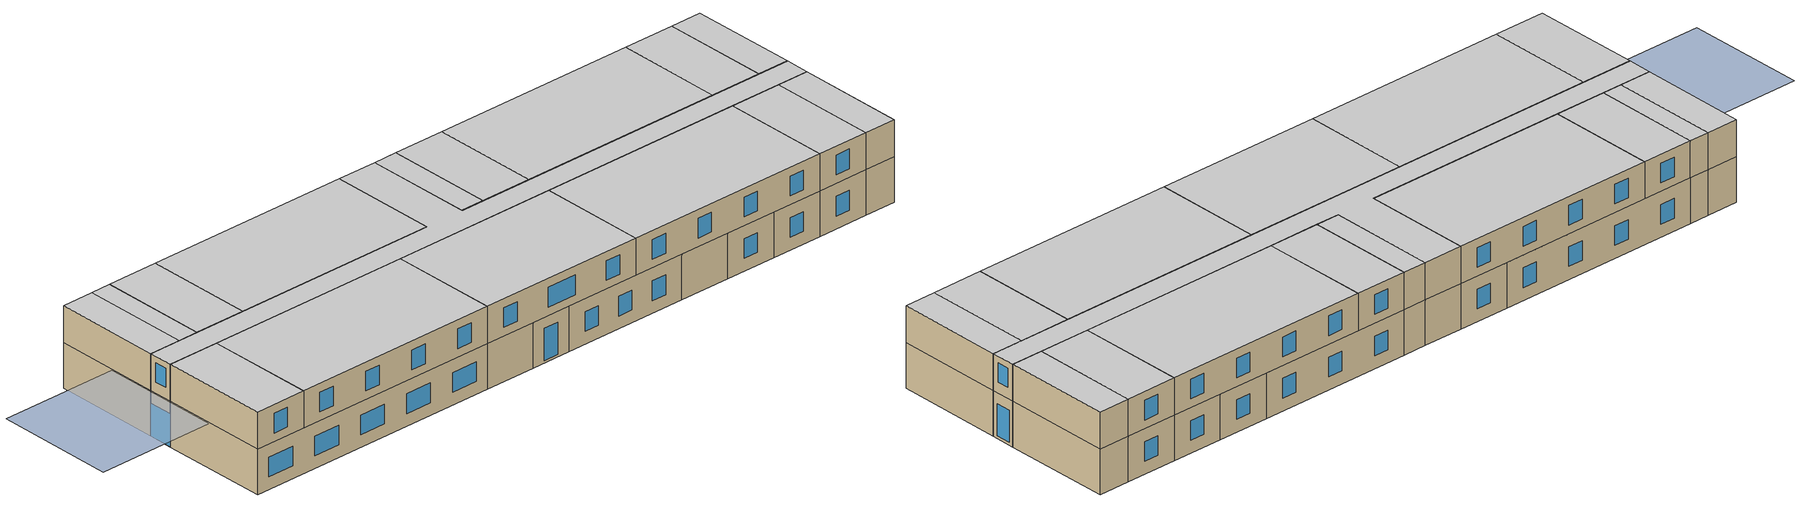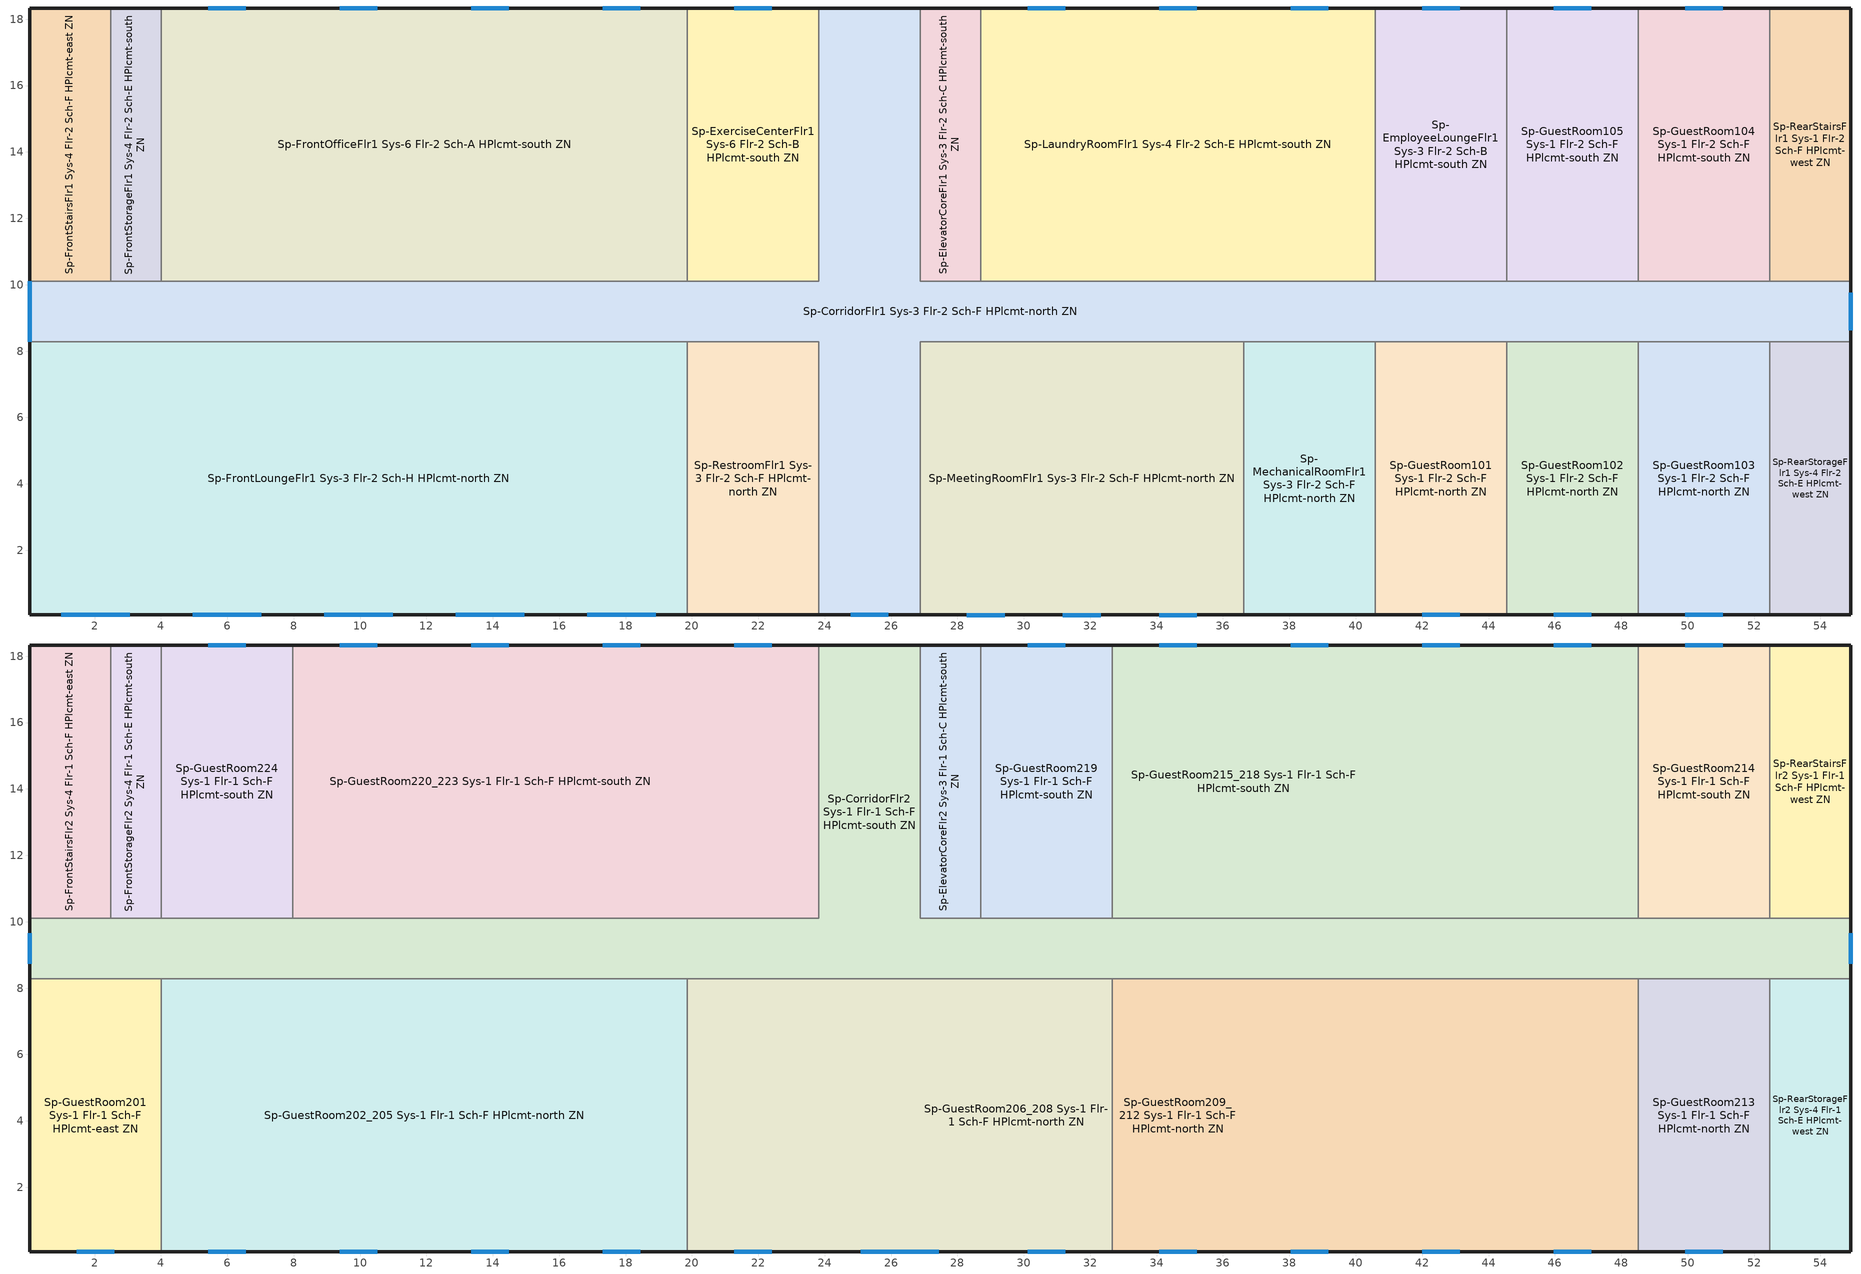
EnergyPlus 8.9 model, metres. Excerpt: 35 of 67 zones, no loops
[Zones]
Sp-CorridorFlr1 Sys-3 Flr-2 Sch-F HPlcmt-north ZN
 floor ground (Customized opaque construction {3209ad12-2013-4076-abdb-4ca2dd0041d0} to conductance of 0.757): 26.87,18.34 26.87,10.11 54.91,10.11 54.91,8.28 26.87,8.28 26.87,0.05 23.82,0.05 23.82,8.28 0.05,8.28 0.05,10.11 23.82,10.11 23.82,18.34 z0
 wall outside (Customized opaque construction {e6e2df6b-4ef9-4d29-8b31-d1e53eb258e2} to conductance of 0.247): 26.87,18.34 23.82,18.34 / 0.05,10.11 0.05,8.28 / 23.82,0.05 26.87,0.05 / 54.91,8.28 54.91,10.11 z0:3.35
 wall to Sp-RearStairsFlr1 Sys-1 Flr-2 Sch-F HPlcmt-west ZN (Typical Interior Wall): 54.91,10.11 52.47,10.11 z0:3.35
 wall to Sp-ExerciseCenterFlr1 Sys-6 Flr-2 Sch-B HPlcmt-south ZN (Typical Interior Wall): 23.82,18.34 23.82,10.11 19.86,10.11 z0:3.35
 wall to Sp-FrontOfficeFlr1 Sys-6 Flr-2 Sch-A HPlcmt-south ZN (Typical Interior Wall): 19.86,10.11 4.01,10.11 z0:3.35
 wall to Sp-FrontStorageFlr1 Sys-4 Flr-2 Sch-E HPlcmt-south ZN (Typical Interior Wall): 4.01,10.11 2.49,10.11 z0:3.35
 wall to Sp-FrontStairsFlr1 Sys-4 Flr-2 Sch-F HPlcmt-east ZN (Typical Interior Wall): 2.49,10.11 0.05,10.11 z0:3.35
 wall to Sp-FrontLoungeFlr1 Sys-3 Flr-2 Sch-H HPlcmt-north ZN (Typical Interior Wall): 0.05,8.28 19.86,8.28 z0:3.35
 wall to Sp-RestroomFlr1 Sys-3 Flr-2 Sch-F HPlcmt-north ZN (Typical Interior Wall): 19.86,8.28 23.82,8.28 23.82,0.05 z0:3.35
 wall to Sp-MeetingRoomFlr1 Sys-3 Flr-2 Sch-F HPlcmt-north ZN (Typical Interior Wall): 26.87,0.05 26.87,8.28 36.62,8.28 z0:3.35
 wall to Sp-MechanicalRoomFlr1 Sys-3 Flr-2 Sch-F HPlcmt-north ZN (Typical Interior Wall): 36.62,8.28 40.59,8.28 z0:3.35
 wall to Sp-GuestRoom101 Sys-1 Flr-2 Sch-F HPlcmt-north ZN (Typical Interior Wall): 40.59,8.28 44.55,8.28 z0:3.35
 wall to Sp-GuestRoom102 Sys-1 Flr-2 Sch-F HPlcmt-north ZN (Typical Interior Wall): 44.55,8.28 48.51,8.28 z0:3.35
 wall to Sp-GuestRoom103 Sys-1 Flr-2 Sch-F HPlcmt-north ZN (Typical Interior Wall): 48.51,8.28 52.47,8.28 z0:3.35
 wall to Sp-RearStorageFlr1 Sys-4 Flr-2 Sch-E HPlcmt-west ZN (Typical Interior Wall): 52.47,8.28 54.91,8.28 z0:3.35
 wall to Sp-GuestRoom104 Sys-1 Flr-2 Sch-F HPlcmt-south ZN (Typical Interior Wall): 52.47,10.11 48.51,10.11 z0:3.35
 wall to Sp-GuestRoom105 Sys-1 Flr-2 Sch-F HPlcmt-south ZN (Typical Interior Wall): 48.51,10.11 44.55,10.11 z0:3.35
 wall to Sp-EmployeeLoungeFlr1 Sys-3 Flr-2 Sch-B HPlcmt-south ZN (Typical Interior Wall): 44.55,10.11 40.59,10.11 z0:3.35
 wall to Sp-LaundryRoomFlr1 Sys-4 Flr-2 Sch-E HPlcmt-south ZN (Typical Interior Wall): 40.59,10.11 28.7,10.11 z0:3.35
 wall to Sp-ElevatorCoreFlr1 Sys-3 Flr-2 Sch-C HPlcmt-south ZN (Typical Interior Wall): 28.7,10.11 26.87,10.11 26.87,18.34 z0:3.35
 window (Customized Fenestration: cond=0.220 tvis=0.220 tsol=0.232): 0.05,10.11 0.05,8.28 z0:2.44; 24.78,0.05 25.92,0.05 / 54.91,8.62 54.91,9.76 z0.19:2.55
Sp-ElevatorCoreFlr1 Sys-3 Flr-2 Sch-C HPlcmt-south ZN
 floor ground (Customized opaque construction {3209ad12-2013-4076-abdb-4ca2dd0041d0} to conductance of 0.757): 28.7,18.34 28.7,10.11 26.87,10.11 26.87,18.34 z0
 wall outside (Customized opaque construction {e6e2df6b-4ef9-4d29-8b31-d1e53eb258e2} to conductance of 0.247): 28.7,18.34 26.87,18.34 z0:3.35
 wall to Sp-LaundryRoomFlr1 Sys-4 Flr-2 Sch-E HPlcmt-south ZN (Typical Interior Wall): 28.7,10.11 28.7,18.34 z0:3.35
Sp-EmployeeLoungeFlr1 Sys-3 Flr-2 Sch-B HPlcmt-south ZN
 floor ground (Customized opaque construction {3209ad12-2013-4076-abdb-4ca2dd0041d0} to conductance of 0.757): 44.55,18.34 44.55,10.11 40.59,10.11 40.59,18.34 z0
 wall outside (Customized opaque construction {e6e2df6b-4ef9-4d29-8b31-d1e53eb258e2} to conductance of 0.247): 44.55,18.34 40.59,18.34 z0:3.35
 wall to Sp-GuestRoom105 Sys-1 Flr-2 Sch-F HPlcmt-south ZN (Typical Interior Wall): 44.55,10.11 44.55,18.34 z0:3.35
 wall to Sp-LaundryRoomFlr1 Sys-4 Flr-2 Sch-E HPlcmt-south ZN (Typical Interior Wall): 40.59,18.34 40.59,10.11 z0:3.35
 window (Customized Fenestration: cond=0.220 tvis=0.220 tsol=0.232): 43.14,18.34 42,18.34 z0.95:2.4
Sp-ExerciseCenterFlr1 Sys-6 Flr-2 Sch-B HPlcmt-south ZN
 floor ground (Customized opaque construction {3209ad12-2013-4076-abdb-4ca2dd0041d0} to conductance of 0.757): 23.82,18.34 23.82,10.11 19.86,10.11 19.86,18.34 z0
 wall outside (Customized opaque construction {e6e2df6b-4ef9-4d29-8b31-d1e53eb258e2} to conductance of 0.247): 23.82,18.34 19.86,18.34 z0:3.35
 wall to Sp-FrontOfficeFlr1 Sys-6 Flr-2 Sch-A HPlcmt-south ZN (Typical Interior Wall): 19.86,18.34 19.86,10.11 z0:3.35
 window (Customized Fenestration: cond=0.220 tvis=0.220 tsol=0.232): 22.41,18.34 21.27,18.34 z0.95:2.4
Sp-FrontLoungeFlr1 Sys-3 Flr-2 Sch-H HPlcmt-north ZN
 floor ground (Customized opaque construction {3209ad12-2013-4076-abdb-4ca2dd0041d0} to conductance of 0.757): 19.86,8.28 19.86,0.05 0.05,0.05 0.05,8.28 z0
 wall outside (Customized opaque construction {e6e2df6b-4ef9-4d29-8b31-d1e53eb258e2} to conductance of 0.247): 0.05,8.28 0.05,0.05 19.86,0.05 z0:3.35
 wall to Sp-RestroomFlr1 Sys-3 Flr-2 Sch-F HPlcmt-north ZN (Typical Interior Wall): 19.86,0.05 19.86,8.28 z0:3.35
 window (Customized Fenestration: cond=0.220 tvis=0.220 tsol=0.232): 1,0.05 3.06,0.05 / 4.97,0.05 7.02,0.05 / 8.93,0.05 10.98,0.05 / 12.89,0.05 14.94,0.05 / 16.85,0.05 18.91,0.05 z0.95:2.4
Sp-FrontOfficeFlr1 Sys-6 Flr-2 Sch-A HPlcmt-south ZN
 floor ground (Customized opaque construction {3209ad12-2013-4076-abdb-4ca2dd0041d0} to conductance of 0.757): 19.86,18.34 19.86,10.11 4.01,10.11 4.01,18.34 z0
 wall outside (Customized opaque construction {e6e2df6b-4ef9-4d29-8b31-d1e53eb258e2} to conductance of 0.247): 19.86,18.34 4.01,18.34 z0:3.35
 wall to Sp-FrontStorageFlr1 Sys-4 Flr-2 Sch-E HPlcmt-south ZN (Typical Interior Wall): 4.01,18.34 4.01,10.11 z0:3.35
 window (Customized Fenestration: cond=0.220 tvis=0.220 tsol=0.232): 18.45,18.34 17.31,18.34 / 14.49,18.34 13.35,18.34 / 10.52,18.34 9.39,18.34 / 6.56,18.34 5.42,18.34 z0.95:2.4
Sp-FrontStairsFlr1 Sys-4 Flr-2 Sch-F HPlcmt-east ZN
 floor ground (Customized opaque construction {3209ad12-2013-4076-abdb-4ca2dd0041d0} to conductance of 0.757): 2.49,18.34 2.49,10.11 0.05,10.11 0.05,18.34 z0
 wall outside (Customized opaque construction {e6e2df6b-4ef9-4d29-8b31-d1e53eb258e2} to conductance of 0.247): 2.49,18.34 0.05,18.34 0.05,10.11 z0:3.35
 wall to Sp-FrontStorageFlr1 Sys-4 Flr-2 Sch-E HPlcmt-south ZN (Typical Interior Wall): 2.49,10.11 2.49,18.34 z0:3.35
Sp-FrontStorageFlr1 Sys-4 Flr-2 Sch-E HPlcmt-south ZN
 floor ground (Customized opaque construction {3209ad12-2013-4076-abdb-4ca2dd0041d0} to conductance of 0.757): 4.01,18.34 4.01,10.11 2.49,10.11 2.49,18.34 z0
 wall outside (Customized opaque construction {e6e2df6b-4ef9-4d29-8b31-d1e53eb258e2} to conductance of 0.247): 4.01,18.34 2.49,18.34 z0:3.35
Sp-GuestRoom101 Sys-1 Flr-2 Sch-F HPlcmt-north ZN
 floor ground (Customized opaque construction {3209ad12-2013-4076-abdb-4ca2dd0041d0} to conductance of 0.757): 44.55,8.28 44.55,0.05 40.59,0.05 40.59,8.28 z0
 wall outside (Customized opaque construction {e6e2df6b-4ef9-4d29-8b31-d1e53eb258e2} to conductance of 0.247): 40.59,0.05 44.55,0.05 z0:3.35
 wall to Sp-MechanicalRoomFlr1 Sys-3 Flr-2 Sch-F HPlcmt-north ZN (Typical Interior Wall): 40.59,8.28 40.59,0.05 z0:3.35
 wall to Sp-GuestRoom102 Sys-1 Flr-2 Sch-F HPlcmt-north ZN (Typical Interior Wall): 44.55,0.05 44.55,8.28 z0:3.35
 window (Customized Fenestration: cond=0.220 tvis=0.220 tsol=0.232): 42,0.05 43.14,0.05 z0.95:2.4
Sp-GuestRoom102 Sys-1 Flr-2 Sch-F HPlcmt-north ZN
 floor ground (Customized opaque construction {3209ad12-2013-4076-abdb-4ca2dd0041d0} to conductance of 0.757): 48.51,8.28 48.51,0.05 44.55,0.05 44.55,8.28 z0
 wall outside (Customized opaque construction {e6e2df6b-4ef9-4d29-8b31-d1e53eb258e2} to conductance of 0.247): 44.55,0.05 48.51,0.05 z0:3.35
 wall to Sp-GuestRoom103 Sys-1 Flr-2 Sch-F HPlcmt-north ZN (Typical Interior Wall): 48.51,0.05 48.51,8.28 z0:3.35
 window (Customized Fenestration: cond=0.220 tvis=0.220 tsol=0.232): 45.96,0.05 47.1,0.05 z0.95:2.4
Sp-GuestRoom103 Sys-1 Flr-2 Sch-F HPlcmt-north ZN
 floor ground (Customized opaque construction {3209ad12-2013-4076-abdb-4ca2dd0041d0} to conductance of 0.757): 52.47,8.28 52.47,0.05 48.51,0.05 48.51,8.28 z0
 wall outside (Customized opaque construction {e6e2df6b-4ef9-4d29-8b31-d1e53eb258e2} to conductance of 0.247): 48.51,0.05 52.47,0.05 z0:3.35
 wall to Sp-RearStorageFlr1 Sys-4 Flr-2 Sch-E HPlcmt-west ZN (Typical Interior Wall): 52.47,0.05 52.47,8.28 z0:3.35
 window (Customized Fenestration: cond=0.220 tvis=0.220 tsol=0.232): 49.92,0.05 51.06,0.05 z0.95:2.4
Sp-GuestRoom104 Sys-1 Flr-2 Sch-F HPlcmt-south ZN
 floor ground (Customized opaque construction {3209ad12-2013-4076-abdb-4ca2dd0041d0} to conductance of 0.757): 52.47,18.34 52.47,10.11 48.51,10.11 48.51,18.34 z0
 wall outside (Customized opaque construction {e6e2df6b-4ef9-4d29-8b31-d1e53eb258e2} to conductance of 0.247): 52.47,18.34 48.51,18.34 z0:3.35
 wall to Sp-RearStairsFlr1 Sys-1 Flr-2 Sch-F HPlcmt-west ZN (Typical Interior Wall): 52.47,10.11 52.47,18.34 z0:3.35
 wall to Sp-GuestRoom105 Sys-1 Flr-2 Sch-F HPlcmt-south ZN (Typical Interior Wall): 48.51,18.34 48.51,10.11 z0:3.35
 window (Customized Fenestration: cond=0.220 tvis=0.220 tsol=0.232): 51.06,18.34 49.92,18.34 z0.95:2.4
Sp-GuestRoom105 Sys-1 Flr-2 Sch-F HPlcmt-south ZN
 floor ground (Customized opaque construction {3209ad12-2013-4076-abdb-4ca2dd0041d0} to conductance of 0.757): 48.51,18.34 48.51,10.11 44.55,10.11 44.55,18.34 z0
 wall outside (Customized opaque construction {e6e2df6b-4ef9-4d29-8b31-d1e53eb258e2} to conductance of 0.247): 48.51,18.34 44.55,18.34 z0:3.35
 window (Customized Fenestration: cond=0.220 tvis=0.220 tsol=0.232): 47.1,18.34 45.96,18.34 z0.95:2.4
Sp-LaundryRoomFlr1 Sys-4 Flr-2 Sch-E HPlcmt-south ZN
 floor ground (Customized opaque construction {3209ad12-2013-4076-abdb-4ca2dd0041d0} to conductance of 0.757): 40.59,18.34 40.59,10.11 28.7,10.11 28.7,18.34 z0
 wall outside (Customized opaque construction {e6e2df6b-4ef9-4d29-8b31-d1e53eb258e2} to conductance of 0.247): 40.59,18.34 28.7,18.34 z0:3.35
 window (Customized Fenestration: cond=0.220 tvis=0.220 tsol=0.232): 39.18,18.34 38.04,18.34 / 35.21,18.34 34.07,18.34 / 31.25,18.34 30.11,18.34 z0.95:2.4
Sp-MechanicalRoomFlr1 Sys-3 Flr-2 Sch-F HPlcmt-north ZN
 floor ground (Customized opaque construction {3209ad12-2013-4076-abdb-4ca2dd0041d0} to conductance of 0.757): 40.59,8.28 40.59,0.05 36.62,0.05 36.62,8.28 z0
 wall outside (Customized opaque construction {e6e2df6b-4ef9-4d29-8b31-d1e53eb258e2} to conductance of 0.247): 36.62,0.05 40.59,0.05 z0:3.35
 wall to Sp-MeetingRoomFlr1 Sys-3 Flr-2 Sch-F HPlcmt-north ZN (Typical Interior Wall): 36.62,8.28 36.62,0.05 z0:3.35
Sp-MeetingRoomFlr1 Sys-3 Flr-2 Sch-F HPlcmt-north ZN
 floor ground (Customized opaque construction {3209ad12-2013-4076-abdb-4ca2dd0041d0} to conductance of 0.757): 36.62,8.28 36.62,0.05 26.87,0.05 26.87,8.28 z0
 wall outside (Customized opaque construction {e6e2df6b-4ef9-4d29-8b31-d1e53eb258e2} to conductance of 0.247): 26.87,0.05 36.62,0.05 z0:3.35
 window (Customized Fenestration: cond=0.220 tvis=0.220 tsol=0.232): 28.28,0.05 29.42,0.05 / 34.07,0.05 35.21,0.05 / 31.18,0.05 32.32,0.05 z0.95:2.4
Sp-RearStairsFlr1 Sys-1 Flr-2 Sch-F HPlcmt-west ZN
 floor ground (Customized opaque construction {3209ad12-2013-4076-abdb-4ca2dd0041d0} to conductance of 0.757): 54.91,18.34 54.91,10.11 52.47,10.11 52.47,18.34 z0
 wall outside (Customized opaque construction {e6e2df6b-4ef9-4d29-8b31-d1e53eb258e2} to conductance of 0.247): 54.91,10.11 54.91,18.34 52.47,18.34 z0:3.35
Sp-RearStorageFlr1 Sys-4 Flr-2 Sch-E HPlcmt-west ZN
 floor ground (Customized opaque construction {3209ad12-2013-4076-abdb-4ca2dd0041d0} to conductance of 0.757): 54.91,8.28 54.91,0.05 52.47,0.05 52.47,8.28 z0
 wall outside (Customized opaque construction {e6e2df6b-4ef9-4d29-8b31-d1e53eb258e2} to conductance of 0.247): 52.47,0.05 54.91,0.05 54.91,8.28 z0:3.35
Sp-RestroomFlr1 Sys-3 Flr-2 Sch-F HPlcmt-north ZN
 floor ground (Customized opaque construction {3209ad12-2013-4076-abdb-4ca2dd0041d0} to conductance of 0.757): 23.82,8.28 23.82,0.05 19.86,0.05 19.86,8.28 z0
 wall outside (Customized opaque construction {e6e2df6b-4ef9-4d29-8b31-d1e53eb258e2} to conductance of 0.247): 19.86,0.05 23.82,0.05 z0:3.35
Sp-CorridorFlr2 Sys-1 Flr-1 Sch-F HPlcmt-south ZN
 floor to Sp-CorridorFlr1 Sys-3 Flr-2 Sch-F HPlcmt-north ZN (Typical Interior Floor): 26.87,18.34 26.87,10.11 54.91,10.11 54.91,8.28 0.05,8.28 0.05,10.11 23.82,10.11 23.82,18.34 z3.35
 wall outside (Customized opaque construction {e6e2df6b-4ef9-4d29-8b31-d1e53eb258e2} to conductance of 0.247): 0.05,10.11 0.05,8.28 / 54.91,8.28 54.91,10.11 / 26.87,18.34 23.82,18.34 z3.35:6.1
 wall to Sp-RearStairsFlr2 Sys-1 Flr-1 Sch-F HPlcmt-west ZN (Typical Interior Wall): 54.91,10.11 52.47,10.11 z3.35:6.1
 wall to Sp-GuestRoom220_223 Sys-1 Flr-1 Sch-F HPlcmt-south ZN (Typical Interior Wall): 23.82,18.34 23.82,10.11 7.97,10.11 z3.35:6.1
 wall to Sp-GuestRoom224 Sys-1 Flr-1 Sch-F HPlcmt-south ZN (Typical Interior Wall): 7.97,10.11 4.01,10.11 z3.35:6.1
 wall to Sp-FrontStorageFlr2 Sys-4 Flr-1 Sch-E HPlcmt-south ZN (Typical Interior Wall): 4.01,10.11 2.49,10.11 z3.35:6.1
 wall to Sp-FrontStairsFlr2 Sys-4 Flr-1 Sch-F HPlcmt-east ZN (Typical Interior Wall): 2.49,10.11 0.05,10.11 z3.35:6.1
 wall to Sp-GuestRoom201 Sys-1 Flr-1 Sch-F HPlcmt-east ZN (Typical Interior Wall): 0.05,8.28 4.01,8.28 z3.35:6.1
 wall to Sp-GuestRoom202_205 Sys-1 Flr-1 Sch-F HPlcmt-north ZN (Typical Interior Wall): 4.01,8.28 19.86,8.28 z3.35:6.1
 wall to Sp-GuestRoom206_208 Sys-1 Flr-1 Sch-F HPlcmt-north ZN (Typical Interior Wall): 19.86,8.28 32.66,8.28 z3.35:6.1
 wall to Sp-GuestRoom209_212 Sys-1 Flr-1 Sch-F HPlcmt-north ZN (Typical Interior Wall): 32.66,8.28 48.51,8.28 z3.35:6.1
 wall to Sp-GuestRoom213 Sys-1 Flr-1 Sch-F HPlcmt-north ZN (Typical Interior Wall): 48.51,8.28 52.47,8.28 z3.35:6.1
 wall to Sp-RearStorageFlr2 Sys-4 Flr-1 Sch-E HPlcmt-west ZN (Typical Interior Wall): 52.47,8.28 54.91,8.28 z3.35:6.1
 wall to Sp-GuestRoom214 Sys-1 Flr-1 Sch-F HPlcmt-south ZN (Typical Interior Wall): 52.47,10.11 48.51,10.11 z3.35:6.1
 wall to Sp-GuestRoom215_218 Sys-1 Flr-1 Sch-F HPlcmt-south ZN (Typical Interior Wall): 48.51,10.11 32.66,10.11 z3.35:6.1
 wall to Sp-GuestRoom219 Sys-1 Flr-1 Sch-F HPlcmt-south ZN (Typical Interior Wall): 32.66,10.11 28.7,10.11 z3.35:6.1
 wall to Sp-ElevatorCoreFlr2 Sys-3 Flr-1 Sch-C HPlcmt-south ZN (Typical Interior Wall): 28.7,10.11 26.87,10.11 26.87,18.34 z3.35:6.1
 window (Customized Fenestration: cond=0.220 tvis=0.220 tsol=0.232): 0.05,9.66 0.05,8.73 / 54.91,8.73 54.91,9.66 z4.19:5.61
 ceiling to Sp-CorridorFlr3 Sys-1 Flr-4 Sch-F HPlcmt-south ZN (Typical Interior Ceiling): 54.91,8.28 54.91,10.11 26.87,10.11 26.87,18.34 23.82,18.34 23.82,10.11 0.05,10.11 0.05,8.28 z6.1
Sp-ElevatorCoreFlr2 Sys-3 Flr-1 Sch-C HPlcmt-south ZN
 floor to Sp-ElevatorCoreFlr1 Sys-3 Flr-2 Sch-C HPlcmt-south ZN (Typical Interior Floor): 28.7,18.34 28.7,10.11 26.87,10.11 26.87,18.34 z3.35
 wall outside (Customized opaque construction {e6e2df6b-4ef9-4d29-8b31-d1e53eb258e2} to conductance of 0.247): 28.7,18.34 26.87,18.34 z3.35:6.1
 wall to Sp-GuestRoom219 Sys-1 Flr-1 Sch-F HPlcmt-south ZN (Typical Interior Wall): 28.7,10.11 28.7,18.34 z3.35:6.1
 ceiling to Sp-ElevatorCoreFlr3 Sys-3 Flr-4 Sch-C HPlcmt-south ZN (Typical Interior Ceiling): 28.7,10.11 28.7,18.34 26.87,18.34 26.87,10.11 z6.1
Sp-FrontStairsFlr2 Sys-4 Flr-1 Sch-F HPlcmt-east ZN
 floor to Sp-FrontStairsFlr1 Sys-4 Flr-2 Sch-F HPlcmt-east ZN (Typical Interior Floor): 2.49,18.34 2.49,10.11 0.05,10.11 0.05,18.34 z3.35
 wall outside (Customized opaque construction {e6e2df6b-4ef9-4d29-8b31-d1e53eb258e2} to conductance of 0.247): 2.49,18.34 0.05,18.34 0.05,10.11 z3.35:6.1
 wall to Sp-FrontStorageFlr2 Sys-4 Flr-1 Sch-E HPlcmt-south ZN (Typical Interior Wall): 2.49,10.11 2.49,18.34 z3.35:6.1
 ceiling to Sp-FrontStairsFlr3 Sys-4 Flr-4 Sch-F HPlcmt-east ZN (Typical Interior Ceiling): 2.49,10.11 2.49,18.34 0.05,18.34 0.05,10.11 z6.1
Sp-FrontStorageFlr2 Sys-4 Flr-1 Sch-E HPlcmt-south ZN
 floor to Sp-FrontStorageFlr1 Sys-4 Flr-2 Sch-E HPlcmt-south ZN (Typical Interior Floor): 4.01,18.34 4.01,10.11 2.49,10.11 2.49,18.34 z3.35
 wall outside (Customized opaque construction {e6e2df6b-4ef9-4d29-8b31-d1e53eb258e2} to conductance of 0.247): 4.01,18.34 2.49,18.34 z3.35:6.1
 wall to Sp-GuestRoom224 Sys-1 Flr-1 Sch-F HPlcmt-south ZN (Typical Interior Wall): 4.01,10.11 4.01,18.34 z3.35:6.1
 ceiling to Sp-FrontStorageFlr3 Sys-4 Flr-4 Sch-E HPlcmt-south ZN (Typical Interior Ceiling): 4.01,10.11 4.01,18.34 2.49,18.34 2.49,10.11 z6.1
Sp-GuestRoom201 Sys-1 Flr-1 Sch-F HPlcmt-east ZN
 floor to Sp-FrontLoungeFlr1 Sys-3 Flr-2 Sch-H HPlcmt-north ZN (Typical Interior Floor): 4.01,8.28 4.01,0.05 0.05,0.05 0.05,8.28 z3.35
 wall outside (Customized opaque construction {e6e2df6b-4ef9-4d29-8b31-d1e53eb258e2} to conductance of 0.247): 0.05,8.28 0.05,0.05 4.01,0.05 z3.35:6.1
 wall to Sp-GuestRoom202_205 Sys-1 Flr-1 Sch-F HPlcmt-north ZN (Typical Interior Wall): 4.01,0.05 4.01,8.28 z3.35:6.1
 window (Customized Fenestration: cond=0.220 tvis=0.220 tsol=0.232): 1.46,0.05 2.6,0.05 z4:5.45
 ceiling to Sp-GuestRoom301 Sys-1 Flr-4 Sch-F HPlcmt-east ZN (Typical Interior Ceiling): 4.01,0.05 4.01,8.28 0.05,8.28 0.05,0.05 z6.1
Sp-GuestRoom202_205 Sys-1 Flr-1 Sch-F HPlcmt-north ZN
 floor to Sp-FrontLoungeFlr1 Sys-3 Flr-2 Sch-H HPlcmt-north ZN (Typical Interior Floor): 19.86,8.28 19.86,0.05 4.01,0.05 4.01,8.28 z3.35
 wall outside (Customized opaque construction {e6e2df6b-4ef9-4d29-8b31-d1e53eb258e2} to conductance of 0.247): 4.01,0.05 19.86,0.05 z3.35:6.1
 wall to Sp-GuestRoom206_208 Sys-1 Flr-1 Sch-F HPlcmt-north ZN (Typical Interior Wall): 19.86,0.05 19.86,8.28 z3.35:6.1
 window (Customized Fenestration: cond=0.220 tvis=0.220 tsol=0.232): 5.42,0.05 6.56,0.05 / 9.39,0.05 10.52,0.05 / 13.35,0.05 14.49,0.05 / 17.31,0.05 18.45,0.05 z4:5.45
 ceiling to Sp-GuestRoom302_305 Sys-1 Flr-4 Sch-F HPlcmt-north ZN (Typical Interior Ceiling): 19.86,0.05 19.86,8.28 4.01,8.28 4.01,0.05 z6.1
Sp-GuestRoom206_208 Sys-1 Flr-1 Sch-F HPlcmt-north ZN
 floor to Sp-CorridorFlr1 Sys-3 Flr-2 Sch-F HPlcmt-north ZN (Typical Interior Floor): 26.87,8.28 26.87,0.05 23.82,0.05 23.82,8.28 z3.35
 floor to Sp-RestroomFlr1 Sys-3 Flr-2 Sch-F HPlcmt-north ZN (Typical Interior Floor): 23.82,8.28 23.82,0.05 19.86,0.05 19.86,8.28 z3.35
 floor to Sp-MeetingRoomFlr1 Sys-3 Flr-2 Sch-F HPlcmt-north ZN (Typical Interior Floor): 32.66,8.28 32.66,0.05 26.87,0.05 26.87,8.28 z3.35
 wall outside (Customized opaque construction {e6e2df6b-4ef9-4d29-8b31-d1e53eb258e2} to conductance of 0.247): 19.86,0.05 32.66,0.05 z3.35:6.1
 wall to Sp-GuestRoom209_212 Sys-1 Flr-1 Sch-F HPlcmt-north ZN (Typical Interior Wall): 32.66,0.05 32.66,8.28 z3.35:6.1
 window (Customized Fenestration: cond=0.220 tvis=0.220 tsol=0.232): 21.27,0.05 22.41,0.05 / 25.08,0.05 27.44,0.05 / 30.11,0.05 31.25,0.05 z4:5.45
 ceiling to Sp-GuestRoom306_308 Sys-1 Flr-4 Sch-F HPlcmt-north ZN (Typical Interior Ceiling): 32.66,0.05 32.66,8.28 19.86,8.28 19.86,0.05 z6.1
Sp-GuestRoom209_212 Sys-1 Flr-1 Sch-F HPlcmt-north ZN
 floor to Sp-MeetingRoomFlr1 Sys-3 Flr-2 Sch-F HPlcmt-north ZN (Typical Interior Floor): 36.62,8.28 36.62,0.05 32.66,0.05 32.66,8.28 z3.35
 floor to Sp-MechanicalRoomFlr1 Sys-3 Flr-2 Sch-F HPlcmt-north ZN (Typical Interior Floor): 40.59,8.28 40.59,0.05 36.62,0.05 36.62,8.28 z3.35
 floor to Sp-GuestRoom101 Sys-1 Flr-2 Sch-F HPlcmt-north ZN (Typical Interior Floor): 44.55,8.28 44.55,0.05 40.59,0.05 40.59,8.28 z3.35
 floor to Sp-GuestRoom102 Sys-1 Flr-2 Sch-F HPlcmt-north ZN (Typical Interior Floor): 48.51,8.28 48.51,0.05 44.55,0.05 44.55,8.28 z3.35
 wall outside (Customized opaque construction {e6e2df6b-4ef9-4d29-8b31-d1e53eb258e2} to conductance of 0.247): 32.66,0.05 48.51,0.05 z3.35:6.1
 wall to Sp-GuestRoom213 Sys-1 Flr-1 Sch-F HPlcmt-north ZN (Typical Interior Wall): 48.51,0.05 48.51,8.28 z3.35:6.1
 window (Customized Fenestration: cond=0.220 tvis=0.220 tsol=0.232): 34.07,0.05 35.21,0.05 / 38.04,0.05 39.18,0.05 / 42,0.05 43.14,0.05 / 45.96,0.05 47.1,0.05 z4:5.45
 ceiling to Sp-GuestRoom309_312 Sys-1 Flr-4 Sch-F HPlcmt-north ZN (Typical Interior Ceiling): 48.51,0.05 48.51,8.28 32.66,8.28 32.66,0.05 z6.1
Sp-GuestRoom213 Sys-1 Flr-1 Sch-F HPlcmt-north ZN
 floor to Sp-GuestRoom103 Sys-1 Flr-2 Sch-F HPlcmt-north ZN (Typical Interior Floor): 52.47,8.28 52.47,0.05 48.51,0.05 48.51,8.28 z3.35
 wall outside (Customized opaque construction {e6e2df6b-4ef9-4d29-8b31-d1e53eb258e2} to conductance of 0.247): 48.51,0.05 52.47,0.05 z3.35:6.1
 wall to Sp-RearStorageFlr2 Sys-4 Flr-1 Sch-E HPlcmt-west ZN (Typical Interior Wall): 52.47,0.05 52.47,8.28 z3.35:6.1
 window (Customized Fenestration: cond=0.220 tvis=0.220 tsol=0.232): 49.92,0.05 51.06,0.05 z4:5.45
 ceiling to Sp-GuestRoom313 Sys-1 Flr-4 Sch-F HPlcmt-north ZN (Typical Interior Ceiling): 52.47,0.05 52.47,8.28 48.51,8.28 48.51,0.05 z6.1
Sp-GuestRoom214 Sys-1 Flr-1 Sch-F HPlcmt-south ZN
 floor to Sp-GuestRoom104 Sys-1 Flr-2 Sch-F HPlcmt-south ZN (Typical Interior Floor): 52.47,18.34 52.47,10.11 48.51,10.11 48.51,18.34 z3.35
 wall outside (Customized opaque construction {e6e2df6b-4ef9-4d29-8b31-d1e53eb258e2} to conductance of 0.247): 52.47,18.34 48.51,18.34 z3.35:6.1
 wall to Sp-RearStairsFlr2 Sys-1 Flr-1 Sch-F HPlcmt-west ZN (Typical Interior Wall): 52.47,10.11 52.47,18.34 z3.35:6.1
 wall to Sp-GuestRoom215_218 Sys-1 Flr-1 Sch-F HPlcmt-south ZN (Typical Interior Wall): 48.51,18.34 48.51,10.11 z3.35:6.1
 window (Customized Fenestration: cond=0.220 tvis=0.220 tsol=0.232): 51.06,18.34 49.92,18.34 z4:5.45
 ceiling to Sp-GuestRoom314 Sys-1 Flr-4 Sch-F HPlcmt-south ZN (Typical Interior Ceiling): 52.47,10.11 52.47,18.34 48.51,18.34 48.51,10.11 z6.1
Sp-GuestRoom215_218 Sys-1 Flr-1 Sch-F HPlcmt-south ZN
 floor to Sp-GuestRoom105 Sys-1 Flr-2 Sch-F HPlcmt-south ZN (Typical Interior Floor): 48.51,18.34 48.51,10.11 44.55,10.11 44.55,18.34 z3.35
 floor to Sp-EmployeeLoungeFlr1 Sys-3 Flr-2 Sch-B HPlcmt-south ZN (Typical Interior Floor): 44.55,18.34 44.55,10.11 40.59,10.11 40.59,18.34 z3.35
 floor to Sp-LaundryRoomFlr1 Sys-4 Flr-2 Sch-E HPlcmt-south ZN (Typical Interior Floor): 40.59,18.34 40.59,10.11 32.66,10.11 32.66,18.34 z3.35
 wall outside (Customized opaque construction {e6e2df6b-4ef9-4d29-8b31-d1e53eb258e2} to conductance of 0.247): 48.51,18.34 32.66,18.34 z3.35:6.1
 wall to Sp-GuestRoom219 Sys-1 Flr-1 Sch-F HPlcmt-south ZN (Typical Interior Wall): 32.66,18.34 32.66,10.11 z3.35:6.1
 window (Customized Fenestration: cond=0.220 tvis=0.220 tsol=0.232): 47.1,18.34 45.96,18.34 / 43.14,18.34 42,18.34 / 39.18,18.34 38.04,18.34 / 35.21,18.34 34.07,18.34 z4:5.45
 ceiling to Sp-GuestRoom315_318 Sys-1 Flr-4 Sch-F HPlcmt-south ZN (Typical Interior Ceiling): 48.51,10.11 48.51,18.34 32.66,18.34 32.66,10.11 z6.1
Sp-GuestRoom219 Sys-1 Flr-1 Sch-F HPlcmt-south ZN
 floor to Sp-LaundryRoomFlr1 Sys-4 Flr-2 Sch-E HPlcmt-south ZN (Typical Interior Floor): 32.66,18.34 32.66,10.11 28.7,10.11 28.7,18.34 z3.35
 wall outside (Customized opaque construction {e6e2df6b-4ef9-4d29-8b31-d1e53eb258e2} to conductance of 0.247): 32.66,18.34 28.7,18.34 z3.35:6.1
 window (Customized Fenestration: cond=0.220 tvis=0.220 tsol=0.232): 31.25,18.34 30.11,18.34 z4:5.45
 ceiling to Sp-GuestRoom319 Sys-1 Flr-4 Sch-F HPlcmt-south ZN (Typical Interior Ceiling): 32.66,10.11 32.66,18.34 28.7,18.34 28.7,10.11 z6.1
Sp-GuestRoom220_223 Sys-1 Flr-1 Sch-F HPlcmt-south ZN
 floor to Sp-ExerciseCenterFlr1 Sys-6 Flr-2 Sch-B HPlcmt-south ZN (Typical Interior Floor): 23.82,18.34 23.82,10.11 19.86,10.11 19.86,18.34 z3.35
 floor to Sp-FrontOfficeFlr1 Sys-6 Flr-2 Sch-A HPlcmt-south ZN (Typical Interior Floor): 19.86,18.34 19.86,10.11 7.97,10.11 7.97,18.34 z3.35
 wall outside (Customized opaque construction {e6e2df6b-4ef9-4d29-8b31-d1e53eb258e2} to conductance of 0.247): 23.82,18.34 7.97,18.34 z3.35:6.1
 wall to Sp-GuestRoom224 Sys-1 Flr-1 Sch-F HPlcmt-south ZN (Typical Interior Wall): 7.97,18.34 7.97,10.11 z3.35:6.1
 window (Customized Fenestration: cond=0.220 tvis=0.220 tsol=0.232): 22.41,18.34 21.27,18.34 / 18.45,18.34 17.31,18.34 / 14.49,18.34 13.35,18.34 / 10.52,18.34 9.39,18.34 z4:5.45
 ceiling to Sp-GuestRoom320_323 Sys-1 Flr-4 Sch-F HPlcmt-south ZN (Typical Interior Ceiling): 23.82,10.11 23.82,18.34 7.97,18.34 7.97,10.11 z6.1
Sp-GuestRoom224 Sys-1 Flr-1 Sch-F HPlcmt-south ZN
 floor to Sp-FrontOfficeFlr1 Sys-6 Flr-2 Sch-A HPlcmt-south ZN (Typical Interior Floor): 7.97,18.34 7.97,10.11 4.01,10.11 4.01,18.34 z3.35
 wall outside (Customized opaque construction {e6e2df6b-4ef9-4d29-8b31-d1e53eb258e2} to conductance of 0.247): 7.97,18.34 4.01,18.34 z3.35:6.1
 window (Customized Fenestration: cond=0.220 tvis=0.220 tsol=0.232): 6.56,18.34 5.42,18.34 z4:5.45
 ceiling to Sp-GuestRoom324 Sys-1 Flr-4 Sch-F HPlcmt-south ZN (Typical Interior Ceiling): 7.97,10.11 7.97,18.34 4.01,18.34 4.01,10.11 z6.1
Sp-RearStairsFlr2 Sys-1 Flr-1 Sch-F HPlcmt-west ZN
 floor to Sp-RearStairsFlr1 Sys-1 Flr-2 Sch-F HPlcmt-west ZN (Typical Interior Floor): 54.91,18.34 54.91,10.11 52.47,10.11 52.47,18.34 z3.35
 wall outside (Customized opaque construction {e6e2df6b-4ef9-4d29-8b31-d1e53eb258e2} to conductance of 0.247): 54.91,10.11 54.91,18.34 52.47,18.34 z3.35:6.1
 ceiling to Sp-RearStairsFlr3 Sys-1 Flr-4 Sch-F HPlcmt-west ZN (Typical Interior Ceiling): 54.91,10.11 54.91,18.34 52.47,18.34 52.47,10.11 z6.1
Sp-RearStorageFlr2 Sys-4 Flr-1 Sch-E HPlcmt-west ZN
 floor to Sp-RearStorageFlr1 Sys-4 Flr-2 Sch-E HPlcmt-west ZN (Typical Interior Floor): 54.91,8.28 54.91,0.05 52.47,0.05 52.47,8.28 z3.35
 wall outside (Customized opaque construction {e6e2df6b-4ef9-4d29-8b31-d1e53eb258e2} to conductance of 0.247): 52.47,0.05 54.91,0.05 54.91,8.28 z3.35:6.1
 ceiling to Sp-RearStorageFlr3 Sys-4 Flr-4 Sch-E HPlcmt-west ZN (Typical Interior Ceiling): 54.91,0.05 54.91,8.28 52.47,8.28 52.47,0.05 z6.1
shading: 0,4.57 0,13.72 -9.14,13.72 -9.14,4.57 z3.35
[Building]
NECB 2011-SmallHotel-NECB HDD Method-CAN_PQ_Montreal.Intl.AP.716270_CWEC.epw created: 2017-06-30 16:45:23 +0000: North Axis {deg}=180; Terrain=Suburbs; Loads Convergence Tolerance Value=0.04; Temperature Convergence Tolerance Value {deltaC}=0.4; Solar Distribution=FullExterior; Maximum Number of Warmup Days=25; Minimum Number of Warmup Days=6
[Site:Location]
Montreal-Trudeau Intl AP: Latitude {deg}=45.471; Longitude {deg}=-73.741; Time Zone {hr}=-5; Elevation {m}=36
[SizingPeriod:DesignDay] Day of Month=21; Dry-Bulb Temperature Range Modifier Type=DefaultMultipliers; Humidity Condition Type=Wetbulb; Barometric Pressure {Pa}=100893; Rain Indicator=No; Snow Indicator=No; Daylight Saving Time Indicator=No
Name | Month | Day Type | Maximum Dry-Bulb Temperature {C} | Daily Dry-Bulb Temperature Range {deltaC} | Wetbulb or DewPoint at Maximum Dry-Bulb {C} | Wind Speed {m/s} | Wind Direction {deg} | Solar Model Indicator | ASHRAE Clear Sky Optical Depth for Beam Irradiance (taub) | ASHRAE Clear Sky Optical Depth for Diffuse Irradiance (taud) | Sky Clearness
Montreal Int'l Ann Clg .4% Condns DB=>MWB | 7 | SummerDesignDay | 30 | 9.3 | 22.1 | 4.9 | 220 | ASHRAETau | 0.465 | 1.966
Montreal Int'l Ann Clg .4% Condns WB=>MDB | 7 | SummerDesignDay | 28.1 | 9.3 | 23.2 | 4.9 | 220 | ASHRAETau | 0.465 | 1.966
Montreal Int'l Ann Htg 99.6% Condns DB | 1 | WinterDesignDay | -23.7 | 0 | -23.7 | 3.9 | 260 | ASHRAEClearSky |  |  | 0
[Site:GroundTemperature:BuildingSurface]
19.527, 19.502, 19.536, 19.598, 20.002, 21.64, 22.225, 22.375, 21.449, 20.121, 19.802, 19.633
[Site:WaterMainsTemperature]
Calculation Method=Correlation; Annual Average Outdoor Air Temperature {C}=6.25; Maximum Difference In Monthly Average Outdoor Air Temperatures {deltaC}=30.2
[Material] Thermal Absorptance=0.9
Name | Roughness | Thickness {m} | Conductivity {W/m-K} | Density {kg/m3} | Specific Heat {J/kg-K} | Solar Absorptance | Visible Absorptance
1/2IN Gypsum 1 | Smooth | 0.0127 | 0.16 | 784.9 | 830 | 0.4 | 0.4
100mm Normalweight concrete floor | MediumSmooth | 0.1016 | 2.31 | 2322 | 832 | 0.7 | 0.7
1IN Stucco 1 | Smooth | 0.0253 | 0.6918 | 1858 | 837 | 0.7 | 0.92
6 in. Normalweight Concrete Floor 1 | MediumRough | 0.1524 | 2.31 | 2322 | 832 | 0.7 | 0.7
8IN CONCRETE HW RefBldg 1 | Rough | 0.2032 | 1.311 | 2240 | 836.8 | 0.7 | 0.7
G01 13mm gypsum board | Smooth | 0.0127 | 0.16 | 800 | 1090 | 0.7 | 0.5
[Material:NoMass] Thermal Absorptance=0.9; Solar Absorptance=0.7
Name | Roughness | Thermal Resistance {m2-K/W} | Visible Absorptance
CP02 CARPET PAD | VeryRough | 0.21648 | 0.8
Typical Carpet Pad 2 | Smooth | 1.25503 | 0.8
Typical Insulation R-10.11 1 | Smooth | 3.77764 | 0.7
[WindowMaterial:SimpleGlazingSystem]
Customized Fenestration:: cond=0.220 tvis=0.220 tsol=0.232: U-Factor {W/m2-K}=2.2; Solar Heat Gain Coefficient=0.6; Visible Transmittance=0.21
[Construction]
Customized Fenestration: cond=0.220 tvis=0.220 tsol=0.232: Customized Fenestration:: cond=0.220 tvis=0.220 tsol=0.232
Customized opaque construction {3209ad12-2013-4076-abdb-4ca2dd0041d0} to conductance of 0.757: 6 in. Normalweight Concrete Floor 1, Typical Carpet Pad 2
Customized opaque construction {e6e2df6b-4ef9-4d29-8b31-d1e53eb258e2} to conductance of 0.247: 1IN Stucco 1, 8IN CONCRETE HW RefBldg 1, Typical Insulation R-10.11 1, 1/2IN Gypsum 1
Typical Interior Ceiling: CP02 CARPET PAD, 100mm Normalweight concrete floor
Typical Interior Floor: 100mm Normalweight concrete floor, CP02 CARPET PAD
Typical Interior Wall: G01 13mm gypsum board, G01 13mm gypsum board
[Zone]
Sp-CorridorFlr1 Sys-3 Flr-2 Sch-F HPlcmt-north ZN; Sp-CorridorFlr2 Sys-1 Flr-1 Sch-F HPlcmt-south ZN; Sp-ElevatorCoreFlr1 Sys-3 Flr-2 Sch-C HPlcmt-south ZN; Sp-ElevatorCoreFlr2 Sys-3 Flr-1 Sch-C HPlcmt-south ZN; Sp-EmployeeLoungeFlr1 Sys-3 Flr-2 Sch-B HPlcmt-south ZN; Sp-ExerciseCenterFlr1 Sys-6 Flr-2 Sch-B HPlcmt-south ZN; Sp-FrontLoungeFlr1 Sys-3 Flr-2 Sch-H HPlcmt-north ZN; Sp-FrontOfficeFlr1 Sys-6 Flr-2 Sch-A HPlcmt-south ZN; Sp-FrontStairsFlr1 Sys-4 Flr-2 Sch-F HPlcmt-east ZN; Sp-FrontStairsFlr2 Sys-4 Flr-1 Sch-F HPlcmt-east ZN; Sp-FrontStorageFlr1 Sys-4 Flr-2 Sch-E HPlcmt-south ZN; Sp-FrontStorageFlr2 Sys-4 Flr-1 Sch-E HPlcmt-south ZN; Sp-GuestRoom101 Sys-1 Flr-2 Sch-F HPlcmt-north ZN; Sp-GuestRoom102 Sys-1 Flr-2 Sch-F HPlcmt-north ZN; Sp-GuestRoom103 Sys-1 Flr-2 Sch-F HPlcmt-north ZN; Sp-GuestRoom104 Sys-1 Flr-2 Sch-F HPlcmt-south ZN; Sp-GuestRoom105 Sys-1 Flr-2 Sch-F HPlcmt-south ZN; Sp-GuestRoom201 Sys-1 Flr-1 Sch-F HPlcmt-east ZN; Sp-GuestRoom202_205 Sys-1 Flr-1 Sch-F HPlcmt-north ZN; Sp-GuestRoom206_208 Sys-1 Flr-1 Sch-F HPlcmt-north ZN; Sp-GuestRoom209_212 Sys-1 Flr-1 Sch-F HPlcmt-north ZN; Sp-GuestRoom213 Sys-1 Flr-1 Sch-F HPlcmt-north ZN; Sp-GuestRoom214 Sys-1 Flr-1 Sch-F HPlcmt-south ZN; Sp-GuestRoom215_218 Sys-1 Flr-1 Sch-F HPlcmt-south ZN; Sp-GuestRoom219 Sys-1 Flr-1 Sch-F HPlcmt-south ZN; Sp-GuestRoom220_223 Sys-1 Flr-1 Sch-F HPlcmt-south ZN; Sp-GuestRoom224 Sys-1 Flr-1 Sch-F HPlcmt-south ZN; Sp-LaundryRoomFlr1 Sys-4 Flr-2 Sch-E HPlcmt-south ZN; Sp-MechanicalRoomFlr1 Sys-3 Flr-2 Sch-F HPlcmt-north ZN; Sp-MeetingRoomFlr1 Sys-3 Flr-2 Sch-F HPlcmt-north ZN; Sp-RearStairsFlr1 Sys-1 Flr-2 Sch-F HPlcmt-west ZN; Sp-RearStairsFlr2 Sys-1 Flr-1 Sch-F HPlcmt-west ZN; Sp-RearStorageFlr1 Sys-4 Flr-2 Sch-E HPlcmt-west ZN; Sp-RearStorageFlr2 Sys-4 Flr-1 Sch-E HPlcmt-west ZN; Sp-RestroomFlr1 Sys-3 Flr-2 Sch-F HPlcmt-north ZN
[ZoneInfiltration:DesignFlowRate] Schedule=Always On Discrete; Design Flow Rate Calculation Method=Flow/ExteriorArea; Flow per Exterior Surface Area {m3/s-m2}=0.00025; Constant Term Coefficient=0; Temperature Term Coefficient=0; Velocity Term Coefficient=0.224; Velocity Squared Term Coefficient=0
Name | Zone or ZoneList
CorridorFlr1 Infiltration | Sp-CorridorFlr1 Sys-3 Flr-2 Sch-F HPlcmt-north ZN
CorridorFlr2 Infiltration | Sp-CorridorFlr2 Sys-1 Flr-1 Sch-F HPlcmt-south ZN
ElevatorCoreFlr1 Infiltration | Sp-ElevatorCoreFlr1 Sys-3 Flr-2 Sch-C HPlcmt-south ZN
ElevatorCoreFlr2 Infiltration | Sp-ElevatorCoreFlr2 Sys-3 Flr-1 Sch-C HPlcmt-south ZN
EmployeeLoungeFlr1 Infiltration | Sp-EmployeeLoungeFlr1 Sys-3 Flr-2 Sch-B HPlcmt-south ZN
ExerciseCenterFlr1 Infiltration | Sp-ExerciseCenterFlr1 Sys-6 Flr-2 Sch-B HPlcmt-south ZN
FrontLoungeFlr1 Infiltration | Sp-FrontLoungeFlr1 Sys-3 Flr-2 Sch-H HPlcmt-north ZN
FrontOfficeFlr1 Infiltration | Sp-FrontOfficeFlr1 Sys-6 Flr-2 Sch-A HPlcmt-south ZN
FrontStairsFlr1 Infiltration | Sp-FrontStairsFlr1 Sys-4 Flr-2 Sch-F HPlcmt-east ZN
FrontStairsFlr2 Infiltration | Sp-FrontStairsFlr2 Sys-4 Flr-1 Sch-F HPlcmt-east ZN
FrontStorageFlr1 Infiltration | Sp-FrontStorageFlr1 Sys-4 Flr-2 Sch-E HPlcmt-south ZN
FrontStorageFlr2 Infiltration | Sp-FrontStorageFlr2 Sys-4 Flr-1 Sch-E HPlcmt-south ZN
GuestRoom101 Infiltration | Sp-GuestRoom101 Sys-1 Flr-2 Sch-F HPlcmt-north ZN
GuestRoom102 Infiltration | Sp-GuestRoom102 Sys-1 Flr-2 Sch-F HPlcmt-north ZN
GuestRoom103 Infiltration | Sp-GuestRoom103 Sys-1 Flr-2 Sch-F HPlcmt-north ZN
GuestRoom104 Infiltration | Sp-GuestRoom104 Sys-1 Flr-2 Sch-F HPlcmt-south ZN
GuestRoom105 Infiltration | Sp-GuestRoom105 Sys-1 Flr-2 Sch-F HPlcmt-south ZN
GuestRoom201 Infiltration | Sp-GuestRoom201 Sys-1 Flr-1 Sch-F HPlcmt-east ZN
GuestRoom202_205 Infiltration | Sp-GuestRoom202_205 Sys-1 Flr-1 Sch-F HPlcmt-north ZN
GuestRoom206_208 Infiltration | Sp-GuestRoom206_208 Sys-1 Flr-1 Sch-F HPlcmt-north ZN
GuestRoom209_212 Infiltration | Sp-GuestRoom209_212 Sys-1 Flr-1 Sch-F HPlcmt-north ZN
GuestRoom213 Infiltration | Sp-GuestRoom213 Sys-1 Flr-1 Sch-F HPlcmt-north ZN
GuestRoom214 Infiltration | Sp-GuestRoom214 Sys-1 Flr-1 Sch-F HPlcmt-south ZN
GuestRoom215_218 Infiltration | Sp-GuestRoom215_218 Sys-1 Flr-1 Sch-F HPlcmt-south ZN
GuestRoom219 Infiltration | Sp-GuestRoom219 Sys-1 Flr-1 Sch-F HPlcmt-south ZN
GuestRoom220_223 Infiltration | Sp-GuestRoom220_223 Sys-1 Flr-1 Sch-F HPlcmt-south ZN
GuestRoom224 Infiltration | Sp-GuestRoom224 Sys-1 Flr-1 Sch-F HPlcmt-south ZN
LaundryRoomFlr1 Infiltration | Sp-LaundryRoomFlr1 Sys-4 Flr-2 Sch-E HPlcmt-south ZN
MechanicalRoomFlr1 Infiltration | Sp-MechanicalRoomFlr1 Sys-3 Flr-2 Sch-F HPlcmt-north ZN
MeetingRoomFlr1 Infiltration | Sp-MeetingRoomFlr1 Sys-3 Flr-2 Sch-F HPlcmt-north ZN
RearStairsFlr1 Infiltration | Sp-RearStairsFlr1 Sys-1 Flr-2 Sch-F HPlcmt-west ZN
RearStairsFlr2 Infiltration | Sp-RearStairsFlr2 Sys-1 Flr-1 Sch-F HPlcmt-west ZN
RearStorageFlr1 Infiltration | Sp-RearStorageFlr1 Sys-4 Flr-2 Sch-E HPlcmt-west ZN
RearStorageFlr2 Infiltration | Sp-RearStorageFlr2 Sys-4 Flr-1 Sch-E HPlcmt-west ZN
RestroomFlr1 Infiltration | Sp-RestroomFlr1 Sys-3 Flr-2 Sch-F HPlcmt-north ZN
[AvailabilityManager:Scheduled] Schedule=Always On Discrete
Air Loop HVAC Outdoor Air System 1 Availability Manager; Sp-CorridorFlr1 Sys-3 Flr-2 Sch-F HPlcmt-north ZN NECB System 3 PSZ Availability Manager; Air Loop HVAC Outdoor Air System 4 Availability Manager; Sp-ElevatorCoreFlr1 Sys-3 Flr-2 Sch-C HPlcmt-south ZN NECB System 3 PSZ Availability Manager; Air Loop HVAC Outdoor Air System 8 Availability Manager; Sp-ElevatorCoreFlr2 Sys-3 Flr-1 Sch-C HPlcmt-south ZN NECB System 3 PSZ Availability Manager; Air Loop HVAC Outdoor Air System 2 Availability Manager; Sp-ElevatorCoreFlr3 Sys-3 Flr-4 Sch-C HPlcmt-south ZN NECB System 3 PSZ Availability Manager; Air Loop HVAC Outdoor Air System 11 Availability Manager; Sp-ElevatorCoreFlr4 Sys-3 Flr-3 Sch-C HPlcmt-south ZN NECB System 3 PSZ Availability Manager; Air Loop HVAC Outdoor Air System 10 Availability Manager; Sp-EmployeeLoungeFlr1 Sys-3 Flr-2 Sch-B HPlcmt-south ZN NECB System 3 PSZ Availability Manager; Air Loop HVAC Outdoor Air System 7 Availability Manager; Sp-FrontLoungeFlr1 Sys-3 Flr-2 Sch-H HPlcmt-north ZN NECB System 3 PSZ Availability Manager; Air Loop HVAC Outdoor Air System 9 Availability Manager; Sp-FrontStairsFlr1 Sys-4 Flr-2 Sch-F HPlcmt-east ZN NECB System 4 PSZ Availability Manager; Air Loop HVAC Outdoor Air System 15 Availability Manager; Sp-FrontStairsFlr2 Sys-4 Flr-1 Sch-F HPlcmt-east ZN NECB System 4 PSZ Availability Manager; Air Loop HVAC Outdoor Air System 12 Availability Manager; Sp-FrontStairsFlr3 Sys-4 Flr-4 Sch-F HPlcmt-east ZN NECB System 4 PSZ Availability Manager; Air Loop HVAC Outdoor Air System 22 Availability Manager; Sp-FrontStairsFlr4 Sys-4 Flr-3 Sch-F HPlcmt-east ZN NECB System 4 PSZ Availability Manager; Air Loop HVAC Outdoor Air System 19 Availability Manager; Sp-FrontStorageFlr1 Sys-4 Flr-2 Sch-E HPlcmt-south ZN NECB System 4 PSZ Availability Manager; Air Loop HVAC Outdoor Air System 17 Availability Manager; Sp-FrontStorageFlr2 Sys-4 Flr-1 Sch-E HPlcmt-south ZN NECB System 4 PSZ Availability Manager; Air Loop HVAC Outdoor Air System 14 Availability Manager; Sp-FrontStorageFlr3 Sys-4 Flr-4 Sch-E HPlcmt-south ZN NECB System 4 PSZ Availability Manager; Air Loop HVAC Outdoor Air System 24 Availability Manager; Sp-FrontStorageFlr4 Sys-4 Flr-3 Sch-E HPlcmt-south ZN NECB System 4 PSZ Availability Manager; Air Loop HVAC Outdoor Air System 21 Availability Manager; Sp-LaundryRoomFlr1 Sys-4 Flr-2 Sch-E HPlcmt-south ZN NECB System 4 PSZ Availability Manager; Air Loop HVAC Outdoor Air System 18 Availability Manager; Sp-MechanicalRoomFlr1 Sys-3 Flr-2 Sch-F HPlcmt-north ZN NECB System 3 PSZ Availability Manager; Air Loop HVAC Outdoor Air System 6 Availability Manager; Sp-MeetingRoomFlr1 Sys-3 Flr-2 Sch-F HPlcmt-north ZN NECB System 3 PSZ Availability Manager; Air Loop HVAC Outdoor Air System 5 Availability Manager; Sp-RearStorageFlr1 Sys-4 Flr-2 Sch-E HPlcmt-west ZN NECB System 4 PSZ Availability Manager; Air Loop HVAC Outdoor Air System 16 Availability Manager; Sp-RearStorageFlr2 Sys-4 Flr-1 Sch-E HPlcmt-west ZN NECB System 4 PSZ Availability Manager; Air Loop HVAC Outdoor Air System 13 Availability Manager; Sp-RearStorageFlr3 Sys-4 Flr-4 Sch-E HPlcmt-west ZN NECB System 4 PSZ Availability Manager; Air Loop HVAC Outdoor Air System 23 Availability Manager; Sp-RearStorageFlr4 Sys-4 Flr-3 Sch-E HPlcmt-west ZN NECB System 4 PSZ Availability Manager; Air Loop HVAC Outdoor Air System 20 Availability Manager; Sp-RestroomFlr1 Sys-3 Flr-2 Sch-F HPlcmt-north ZN NECB System 3 PSZ Availability Manager; Air Loop HVAC Outdoor Air System 3 Availability Manager; Air Loop HVAC Outdoor Air System 25 Availability Manager
[AvailabilityManager:NightCycle] Applicability Schedule=Always On Discrete; Control Type=CycleOnAny; Thermostat Tolerance {deltaC}=1; Cycling Run Time Control Type=FixedRunTime; Cycling Run Time {s}=3600
Name | Fan Schedule
Availability Manager Night Cycle 1 | Make-up air unit Occ Sch
Availability Manager Night Cycle 2 | VAV with Reheat Occ Sch
[Schedule:Day:Interval]
Make-up air unit Occ Sch Sunday; Make-up air unit Occ Sch Monday; Make-up air unit Occ Sch Tuesday; Make-up air unit Occ Sch Wednesday; Make-up air unit Occ Sch Thursday; Make-up air unit Occ Sch Friday; Make-up air unit Occ Sch Saturday; Make-up air unit Occ Sch Default; Make-up air unit Occ Sch Summer Design Day; Make-up air unit Occ Sch Winter Design Day; VAV with Reheat Occ Sch Default; VAV with Reheat Occ Sch Summer Design Day; VAV with Reheat Occ Sch Winter Design Day: No, 24:00, 1
VAV with Reheat Occ Sch Sunday: No, 11:00, 0, 15:00, 1, 18:00, 0, 22:00, 1, 24:00, 0
VAV with Reheat Occ Sch Monday; VAV with Reheat Occ Sch Tuesday; VAV with Reheat Occ Sch Wednesday; VAV with Reheat Occ Sch Thursday; VAV with Reheat Occ Sch Friday: No, 08:00, 0, 24:00, 1
VAV with Reheat Occ Sch Saturday: No, 01:00, 1, 11:00, 0, 15:00, 1, 18:00, 0, 24:00, 1
[Schedule:Week:Daily]
Schedule:Week:Daily {faa2e825-a807-4f82-ba21-8a3c04209b62}: Make-up air unit Occ Sch Sunday, Make-up air unit Occ Sch Monday, Make-up air unit Occ Sch Tuesday, Make-up air unit Occ Sch Wednesday, Make-up air unit Occ Sch Thursday, Make-up air unit Occ Sch Friday, Make-up air unit Occ Sch Saturday, Make-up air unit Occ Sch Default, Make-up air unit Occ Sch Summer Design Day, Make-up air unit Occ Sch Winter Design Day, Make-up air unit Occ Sch Default, Make-up air unit Occ Sch Default
Schedule:Week:Daily {7f403860-b607-4623-a733-8a2e3fdab715}: VAV with Reheat Occ Sch Sunday, VAV with Reheat Occ Sch Monday, VAV with Reheat Occ Sch Tuesday, VAV with Reheat Occ Sch Wednesday, VAV with Reheat Occ Sch Thursday, VAV with Reheat Occ Sch Friday, VAV with Reheat Occ Sch Saturday, VAV with Reheat Occ Sch Default, VAV with Reheat Occ Sch Summer Design Day, VAV with Reheat Occ Sch Winter Design Day, VAV with Reheat Occ Sch Default, VAV with Reheat Occ Sch Default
[Schedule:Year]
Make-up air unit Occ Sch: Schedule:Week:Daily {faa2e825-a807-4f82-ba21-8a3c04209b62}, 1, 1, 12, 31
VAV with Reheat Occ Sch: Schedule:Week:Daily {7f403860-b607-4623-a733-8a2e3fdab715}, 1, 1, 12, 31
[Schedule:Constant]
Always On Discrete: Hourly Value=1
